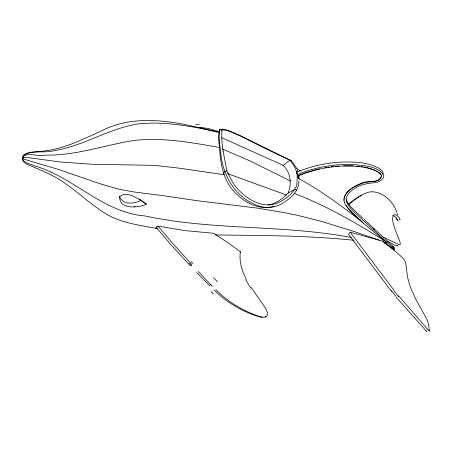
<?xml version="1.0" encoding="UTF-8"?>
<svg xmlns="http://www.w3.org/2000/svg" width="452" height="452" viewBox="0 0 452 452"><rect width="100%" height="100%" fill="white"/><g stroke="black" fill="none" stroke-linecap="round" stroke-linejoin="round"><path stroke-width="0.68" d="M22.656 159.432L22.679 157.855L23.193 157.115M23.702 155.629C18.803 162.161 31.646 164.082 34.753 165.912C74.128 177.376 102.932 212.655 145.165 215.988C213.056 230.61 283.184 224.554 351.317 237.475M22.617 159.223L23.131 156.093A4.079 3.961 21.2 0 1 23.905 154.917C29.578 150.584 37.793 152.652 44.285 150.883C64.738 148.725 83.224 139.12 101.694 130.786C136.719 112.684 177.726 122.17 213.903 131.21M219.197 132.238C192.439 126.515 164.878 120.927 137.419 124.006C108.655 128.747 83.586 145.821 54.811 150.527C44.917 153.397 33.092 149.787 24.007 155.042C22.803 156.211 22.589 158.014 22.611 159.612C22.815 161.675 24.798 162.912 26.391 163.901C39.968 169.992 54.217 175.054 66.212 184.128C80.089 193.942 92.457 205.846 107.118 214.536C122.492 223.277 140.369 225.282 157.432 228.639M381.522 175.755C379.053 184.309 366.951 179.907 360.736 183.478C353.769 186.761 343.158 191.727 344.04 200.948M298.902 181.003C298.987 191.326 290.444 198.501 282.342 203.44C273.697 208.632 262.623 208.541 253.753 203.937C233.288 194.795 221.983 172.907 220.616 151.267A52.031 8.181 75.5 0 1 219.587 143.114M274.189 206.31C258.572 211.135 242.345 201.422 232.514 189.783C222.712 177.947 220.418 162.262 219.463 147.431C186.399 141.758 152.177 135.046 118.921 143.29C94.451 148.448 70.015 155.799 44.754 155.076C42.431 157.85 22.351 150.177 22.798 159.206M343.938 199.417C345.531 189.925 356.368 185.224 364.566 182.602C369.849 180.93 380.025 183.303 381.59 175.997C380.765 172.901 377.476 171.517 374.844 170.234M383.093 174.252L383.223 173.212C381.657 168.229 375.691 166.743 371.369 164.997C362.837 162.364 353.837 161.901 344.966 161.991C328.429 162.296 311.987 165.805 296.738 172.195L294.501 166.466L289.794 160.149L267.951 149.798A37.849 1.469 26 0 1 260.267 146.019M298.975 179.178L298.738 175.365L305.49 172.817L317.671 169.263M398.122 245.323C395.89 247.639 390.274 241.554 387.262 241.323M190.326 265.753L171.41 245.233L155.957 227.119L157.968 226.124L184.478 230.537L213.53 233.277L227.181 242.21L240.424 251.747C238.837 261.267 241.989 270.855 246.357 279.217M221.683 130.995L221.943 129.747L225.91 130.255A52.359 8.046 32.9 0 1 230.011 131.532L241.001 136.272L260.273 146.019M298.738 175.365L298.167 177.664C296.275 167.415 298.122 186.111 295.823 187.128C292.02 194.62 284.364 200.157 276.641 203.377A38.561 30.538 -80.4 0 1 269.42 204.886C256.86 205.231 245.396 197.586 237.289 188.552A52.059 39.087 80 0 1 232.288 181.749L226.904 171.054L223.141 151.234M268.002 204.993C275.946 203.824 282.675 198.784 288.054 193.083C292.145 183.896 290.574 172.489 283.229 165.392L221.926 137.736M223.621 173.822L224.452 171.427L226.904 171.054M22.662 158.516L23.515 157.505L27.634 157.545L59.93 161.923L91.92 164.257L148.657 165.251L158.573 165.811L180.314 168.302L224.169 174.732M398.545 295.828L429.389 331.361L428.558 324.299L426.857 319.197L415.817 299.269L409.981 286.161L407.58 277.415L405.738 263.363L404.709 260.572L403.274 258.38L396.076 251.933L382.375 241.08L350.17 232.192L348.605 234.402L391.455 291.314M239.91 252.21L240.424 251.747M348.695 204.457C354.899 199.372 361.425 193.919 369.391 192.015A101.847 38.482 75.6 0 1 372.278 191.891M348.277 204.355L355.379 198.993L361.662 195.27M283.229 165.392L289.794 160.149L291.201 160.663L292.495 162.104L296.518 168.195M215.853 289.692C228.526 302.365 244.34 311.84 261.465 317.05A21.888 17.43 -87.6 0 0 262.409 317.208L265.025 317.123L266.736 316.089A3.074 2.441 -86.1 0 0 267.183 315.383L267.454 312.518L265.612 308.405L251.301 287.591M288.054 193.083L295.077 189.247L296.676 190.631M265.256 317.055L266.155 316.62M146.346 204.095C138.578 208.146 118.571 209.519 119.746 196.626C126.69 189.902 139.95 199.863 146.346 204.095L139.137 198.948M140.973 200.485C136.583 202.276 131.707 203.762 126.927 202.852A10.678 9.582 21.2 0 1 123.707 201.592L120.769 199.049L119.486 196.462M298.732 175.636L298.783 175.619C315.976 168.551 334.672 165.353 353.238 166.093C362.736 166.969 373.776 167.658 381.019 174.642M297.246 175.257L297.201 174.692C315.106 167.167 334.661 163.743 354.063 164.568C364.029 165.895 378.296 165.827 383.878 175.658C383.759 179.529 379.629 181.557 376.352 182.416C368.691 183.388 360.611 184.009 354.148 188.778C349.888 191.659 344.531 196.394 346.673 202.146C348.379 206.259 351.605 209.417 354.679 212.536C368.069 224.881 381.556 237.13 394.669 249.77L394.076 247.481L385.047 238.899M318.298 169.099L319.632 168.822M324.926 167.743L326.819 167.443M328.084 167.24L329.35 167.037M331.316 166.782L333.327 166.551M262.363 317.067L260.459 317.027A22.018 17.572 -87.7 0 1 259.516 316.88C242.521 311.767 226.763 302.535 214.073 290.094M394.669 249.77L385.703 243.764L386.618 243.684L386.562 243.029L384.437 240.701L362.753 222.638C356.425 216.163 347.972 210.937 344.373 202.276M335.333 166.319L338.774 166.121M343.593 165.844L353.176 165.844M215.564 234.944C261.753 235.532 308.021 235.441 354.018 240.294M372.256 191.784C383.923 192.219 393.183 201.88 396.901 212.372M356.594 166.121L359.329 166.347M199.84 127.204L209.016 128.701L219.316 131.724M361.267 166.613L362.527 166.822M363.787 167.031L365.668 167.342M384.477 243.255L385.014 243.362M385.55 243.47L386.618 243.684M392.794 215.711C394.975 214.649 400.116 224.017 396.918 219.333M366.34 167.517L374.228 169.941M215.175 131.617L217.084 132.233M227.475 173.596L286.257 194.981M379.251 240.244L354.843 231.752L322.694 221.757L297.953 215.429L284.783 212.7L257.708 208.157L197.1 200.694L163.534 195.722L134.052 191.97L119.102 189.247L101.785 184.326L58.698 169.506L23.6 159.093A4.136 0.774 13.9 0 1 22.933 158.68L22.662 158.194M222.407 148.99L250.368 161.065L290.444 181.009M386.562 243.029L382.612 241.504L382.375 241.08M294.342 193.428C326.078 205.637 355.73 222.633 384.437 240.701M383.189 237.176L399.059 244.628L400.302 244.572L400.003 241.899L395.121 229.616L393.28 223.808L392.545 219.361L393.116 215.717L394.624 214.547L396.641 215.163L399.393 217.943L400.071 219.723L399.63 219.463M291.201 160.663L237.594 134.363L229.927 131.086L223.915 129.249L219.491 129.272L218.429 137.849L219.469 147.578M298.473 178.348C321.253 190.908 342.232 206.411 362.696 222.401M297.201 174.692L298.783 175.619L298.925 177.387M296.433 168.223L301.038 171.206M392.415 246.363L394.076 247.481M373.358 228.559L374.392 229.497M361.171 221L352.532 213.056L346.006 205.564M364.154 219.429L384.189 238.085M363.075 218.429C357.21 212.496 349.701 207.536 346.125 199.727M209.711 285.89L196.654 272.449M211.457 285.37L198.264 271.477M191.851 264.522L172.664 243.317L157.968 226.124M362.854 222.542L363.617 223.418M396.042 296.981L426.688 331.525L426.79 330.994M393.918 290.133L350.17 232.192M155.974 227.085L156.29 227.531M396.285 217.745L396.992 219.491M297.224 169.805L297.817 171.449M397.381 213.689L397.845 215.073M296.568 171.624L296.738 172.195M343.989 200.705L344.43 202.519M297.066 173.896C297.326 175.314 296.512 170.929 297.009 173.579M296.919 173.11L296.862 172.8M219.593 143.12L219.163 136.301L219.491 129.272L221.943 129.747L221.678 136.583L222.124 143.25A50.172 7.481 75.8 0 0 223.13 151.217M429.343 330.118L429.377 330.666M195.71 124.549A124.108 71.738 70 0 1 199.14 124.328M191.767 265.855A98.683 0.638 46.6 0 1 189.258 263.205M212.191 286.201A123.351 47.567 52.1 0 1 210.084 284.122M213.344 293.806A121.944 57.805 54.3 0 1 211.027 291.659M192.981 263.499A101.31 0.593 47.3 0 1 191.185 261.55M217.429 281.703A122.091 46.612 52.6 0 1 213.61 277.771M250.866 288.223A64.483 35.149 67.2 0 1 245.764 279.737M395.845 296.196A97.236 18.622 56.6 0 1 391.325 290.591M398.805 296.755A97.994 18.413 56.4 0 1 394.099 290.992M134.6 206.739L134.114 206.541L134.894 206.909L134.6 206.739M297.133 174.257L297.133 174.257"/></g></svg>
